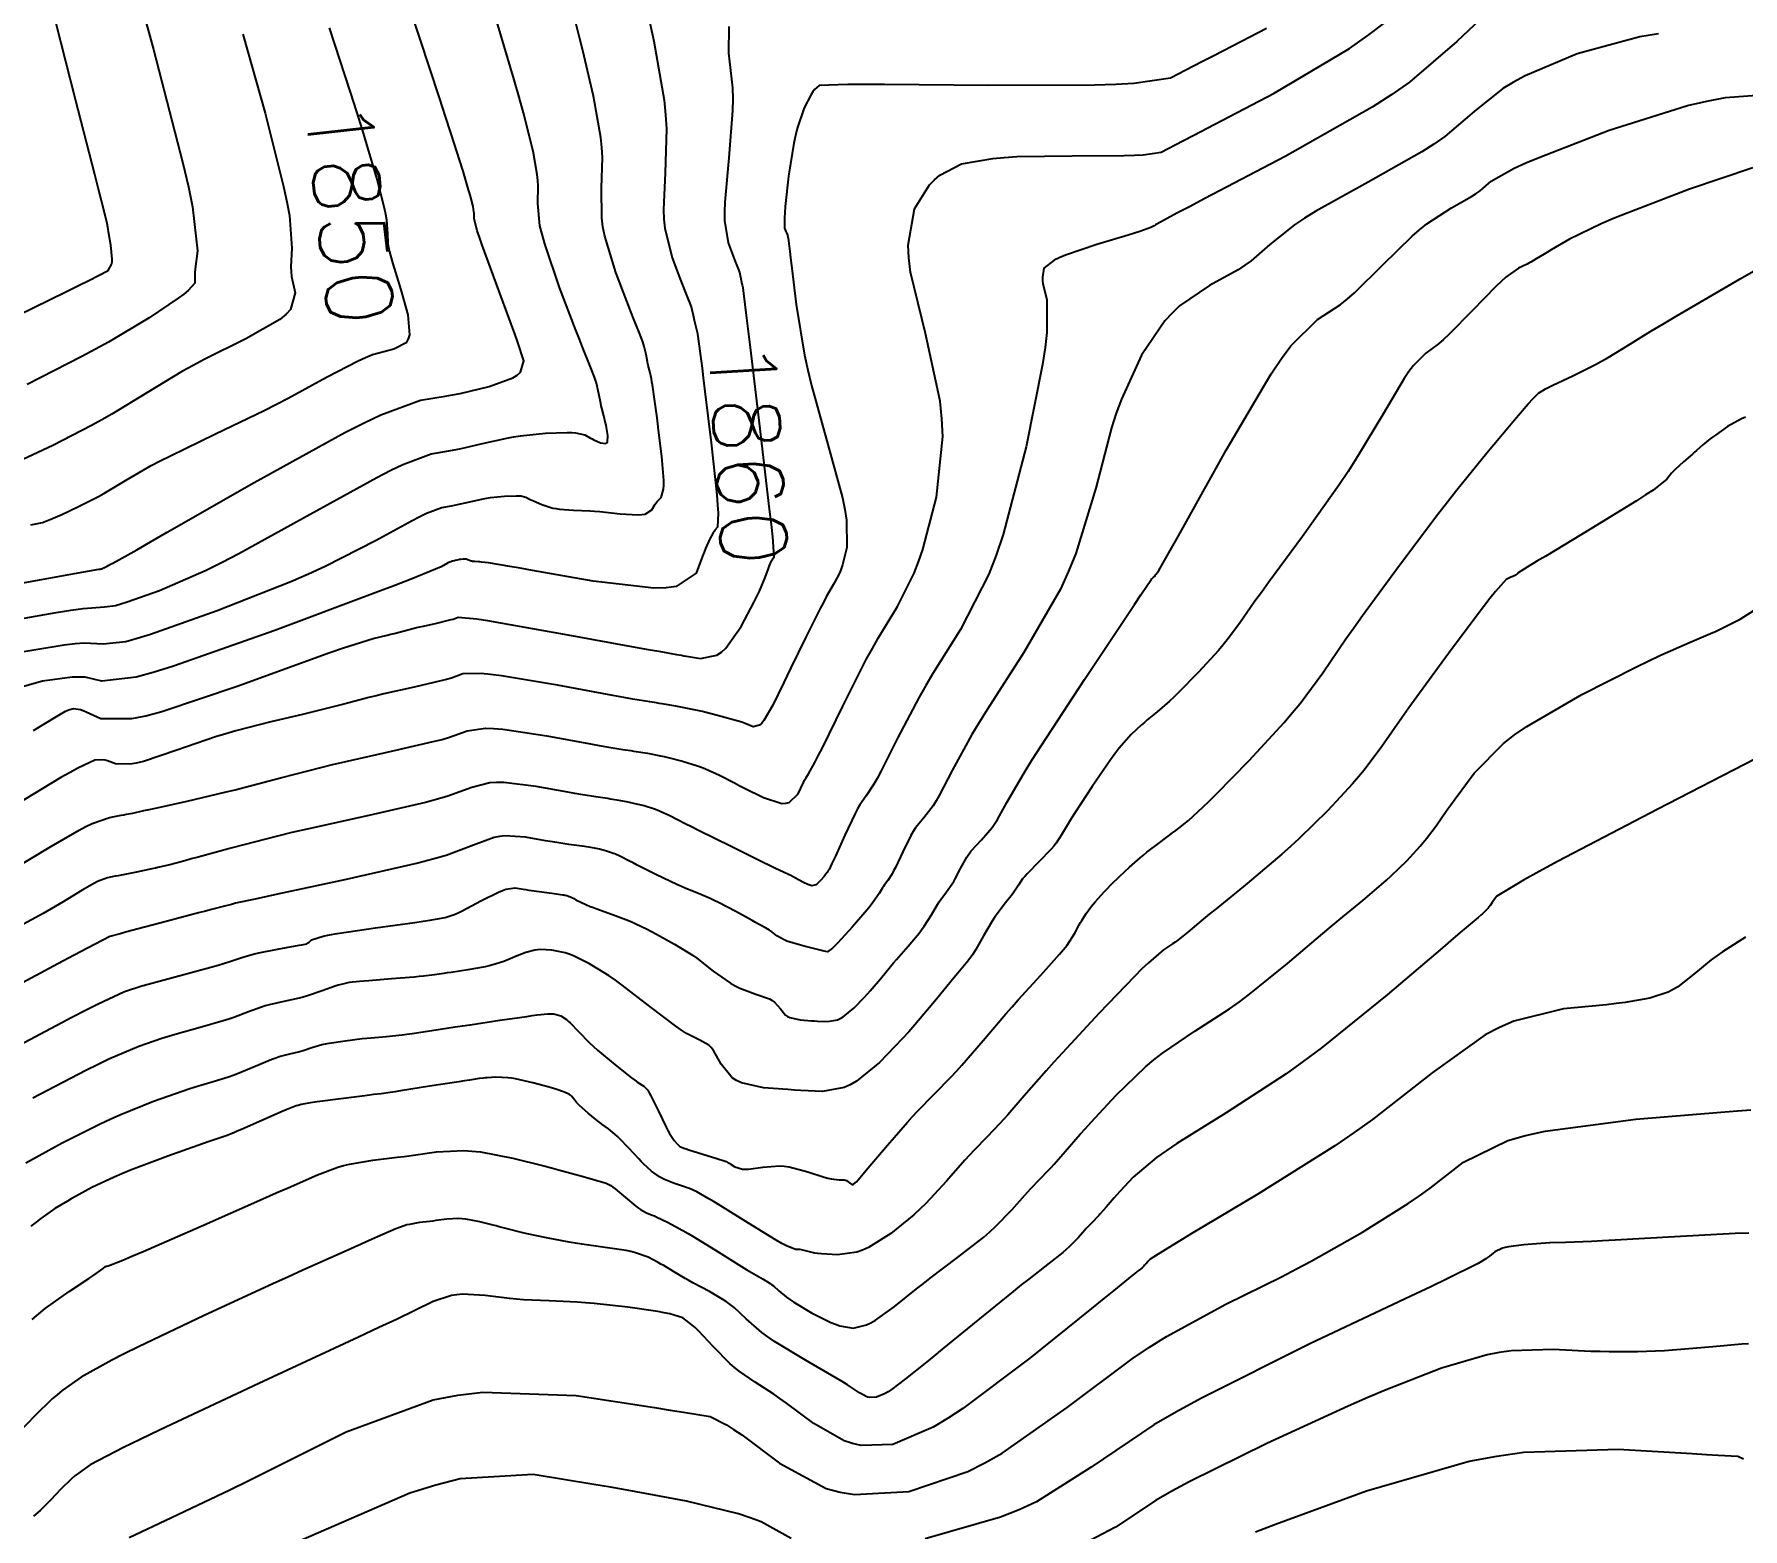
# Model space of a CAD drawing. Header units: metres. Extents: x 837476 to 838477, y 1189012 to 1191014.
# Drawn here: x 838235.9 to 838333.8, y 1189745.1 to 1189830.8 of the extents above; entities that cross this region are included whole.
import ezdxf

# ---------------------------------------------------------------- set-up
doc = ezdxf.new("R2010")
doc.units = ezdxf.units.M
doc.header["$LTSCALE"] = 0.3
doc.layers.add('COTAS 10', color=1, linetype='Continuous')
doc.layers.add('COTAS INT', color=252, linetype='Continuous')
doc.styles.get("Standard").update_dxf_attribs({"font": 'simplex.shx'})

msp = doc.modelspace()

# ---------------------------------------------------------------- linework, layer by layer
at = {"layer": 'COTAS 10'}
for points in [[(838235.702, 1189802.71), (838236.363, 1189802.85), (838236.947, 1189803.067), (838237.16, 1189803.157), (838237.395, 1189803.262), (838238.431, 1189803.75), (838239.577, 1189804.339), (838239.882, 1189804.507), (838240.182, 1189804.678), (838241.219, 1189805.31), (838242.606, 1189806.103), (838243.127, 1189806.374), (838243.707, 1189806.668), (838246.293, 1189807.915), (838249.076, 1189809.262), (838249.779, 1189809.618), (838250.454, 1189809.966), (838252.65, 1189811.164), (838254.463, 1189812.115), (838254.896, 1189812.308), (838255.3, 1189812.47), (838256.51, 1189812.801), (838257.254, 1189813.18), (838257.364, 1189813.371), (838257.432, 1189813.601), (838257.331, 1189814.744), (838256.973, 1189816.039), (838256.879, 1189816.364), (838256.787, 1189816.674), (838256.475, 1189817.673), (838256.248, 1189818.49), (838256.21, 1189818.685), (838256.183, 1189818.867), (838256.175, 1189819.413), (838256.115, 1189820.179), (838256.056, 1189820.499), (838255.978, 1189820.866), (838255.543, 1189822.584), (838254.719, 1189825.348), (838254.397, 1189826.375), (838254.033, 1189827.517), (838252.833, 1189831.195)], [(838235.852, 1189790.908), (838236.359, 1189791.22), (838237.36, 1189791.837), (838237.694, 1189792.02), (838237.781, 1189792.059), (838237.864, 1189792.094), (838238.145, 1189792.175), (838238.544, 1189792.118), (838238.703, 1189792.065), (838238.883, 1189791.996), (838239.708, 1189791.613), (838241.502, 1189791.601), (838242.292, 1189791.766), (838243.21, 1189792.004), (838247.585, 1189793.472), (838251.941, 1189795.072), (838252.846, 1189795.394), (838253.621, 1189795.663), (838255.331, 1189796.198), (838256.138, 1189796.383), (838256.343, 1189796.432), (838256.539, 1189796.481), (838257.184, 1189796.649), (838257.817, 1189796.814), (838258.008, 1189796.861), (838258.205, 1189796.907), (838258.97, 1189797.078), (838259.65, 1189797.234), (838259.794, 1189797.272), (838259.918, 1189797.307), (838260.205, 1189797.413), (838261.268, 1189797.314), (838261.881, 1189797.22), (838262.633, 1189797.096), (838266.498, 1189796.409), (838270.353, 1189795.702), (838271.098, 1189795.566), (838271.704, 1189795.455), (838272.726, 1189795.272), (838273.004, 1189795.228), (838273.14, 1189795.206), (838273.301, 1189795.18), (838274.096, 1189795.047), (838275.039, 1189795.231), (838275.293, 1189795.404), (838275.545, 1189795.629), (838276.43, 1189796.884), (838277.169, 1189798.288), (838277.328, 1189798.608), (838277.468, 1189798.898), (838277.809, 1189799.696), (838277.995, 1189800.208), (838278.037, 1189800.318), (838278.074, 1189800.414), (838278.174, 1189800.645), (838278.241, 1189800.766), (838278.258, 1189800.792), (838278.274, 1189800.815), (838278.327, 1189800.874), (838278.232, 1189802.022), (838278.156, 1189802.731), (838278.057, 1189803.611), (838277.518, 1189808.205), (838276.96, 1189812.865), (838276.849, 1189813.786), (838276.757, 1189814.547), (838276.583, 1189815.965), (838276.535, 1189816.29), (838276.523, 1189816.363), (838276.511, 1189816.428), (838276.473, 1189816.6), (838276.438, 1189816.734), (838276.429, 1189816.775), (838276.42, 1189816.818), (838276.387, 1189816.989), (838276.343, 1189817.174), (838276.328, 1189817.227), (838276.31, 1189817.28), (838276.234, 1189817.475), (838276.194, 1189817.574), (838276.098, 1189817.809), (838276.043, 1189817.95), (838275.981, 1189818.111), (838275.694, 1189818.865), (838275.496, 1189820.155), (838275.489, 1189820.654), (838275.504, 1189821.214), (838275.731, 1189823.751), (838275.95, 1189826.457), (838275.959, 1189827.124), (838275.946, 1189827.755), (838275.713, 1189829.74), (838275.737, 1189831.269)], [(838234.131, 1189772.404), (838238.059, 1189774.481), (838238.871, 1189774.9), (838239.564, 1189775.251), (838241.068, 1189775.954), (838242.062, 1189776.272), (838242.433, 1189776.381), (838242.846, 1189776.498), (838244.681, 1189776.994), (838246.442, 1189777.469), (838246.807, 1189777.572), (838247.119, 1189777.664), (838247.804, 1189777.894), (838248.325, 1189778.061), (838248.533, 1189778.112), (838248.769, 1189778.166), (838249.852, 1189778.378), (838250.879, 1189778.564), (838251.078, 1189778.601), (838251.242, 1189778.632), (838251.527, 1189778.691), (838251.597, 1189778.738), (838251.624, 1189778.761), (838251.656, 1189778.788), (838251.799, 1189778.925), (838252.462, 1189779.13), (838252.821, 1189779.2), (838253.256, 1189779.277), (838255.462, 1189779.605), (838257.719, 1189779.918), (838258.186, 1189779.985), (838258.585, 1189780.045), (838259.457, 1189780.19), (838260.028, 1189780.391), (838260.239, 1189780.486), (838260.471, 1189780.598), (838261.498, 1189781.143), (838262.513, 1189781.657), (838262.738, 1189781.75), (838262.939, 1189781.82), (838263.462, 1189781.895), (838263.921, 1189781.819), (838264.081, 1189781.795), (838264.255, 1189781.769), (838265.004, 1189781.666), (838265.698, 1189781.573), (838265.838, 1189781.554), (838265.955, 1189781.538), (838266.187, 1189781.504), (838266.275, 1189781.487), (838266.301, 1189781.482), (838266.327, 1189781.476), (838266.427, 1189781.451), (838266.528, 1189781.419), (838266.555, 1189781.409), (838266.582, 1189781.398), (838266.677, 1189781.354), (838266.825, 1189781.279), (838266.885, 1189781.249), (838266.954, 1189781.215), (838267.273, 1189781.056), (838267.773, 1189780.836), (838267.956, 1189780.763), (838268.158, 1189780.685), (838269.049, 1189780.36), (838269.967, 1189780.015), (838270.187, 1189779.925), (838270.391, 1189779.837), (838271.006, 1189779.539), (838271.565, 1189779.233), (838271.735, 1189779.141), (838271.912, 1189779.045), (838272.604, 1189778.67), (838273.392, 1189778.192), (838273.629, 1189778.031), (838273.875, 1189777.857), (838274.829, 1189777.127), (838275.817, 1189776.43), (838276.084, 1189776.277), (838276.347, 1189776.143), (838277.273, 1189775.802), (838278.041, 1189775.535), (838278.204, 1189775.446), (838278.346, 1189775.351), (838278.683, 1189774.954), (838278.974, 1189774.59), (838279.088, 1189774.516), (838279.217, 1189774.454), (838279.801, 1189774.323), (838280.455, 1189774.275), (838280.628, 1189774.264), (838280.797, 1189774.254), (838281.377, 1189774.226), (838281.948, 1189774.331), (838282.11, 1189774.405), (838282.275, 1189774.498), (838282.887, 1189774.996), (838283.5, 1189775.634), (838283.665, 1189775.815), (838283.829, 1189775.998), (838284.405, 1189776.678), (838284.994, 1189777.387), (838285.165, 1189777.589), (838285.34, 1189777.794), (838286.003, 1189778.552), (838286.624, 1189779.299), (838286.773, 1189779.496), (838286.912, 1189779.69), (838287.33, 1189780.354), (838287.679, 1189780.944), (838287.775, 1189781.09), (838287.869, 1189781.23), (838288.205, 1189781.673), (838288.529, 1189782.118), (838288.616, 1189782.259), (838288.702, 1189782.408), (838289.001, 1189783.008), (838289.361, 1189783.655), (838289.485, 1189783.833), (838289.62, 1189784.01), (838290.194, 1189784.647), (838290.81, 1189785.36), (838290.971, 1189785.585), (838291.128, 1189785.823), (838291.661, 1189786.783), (838292.651, 1189788.498), (838293.096, 1189789.211), (838293.616, 1189790.028), (838296.111, 1189793.839), (838298.512, 1189797.452), (838298.972, 1189798.143), (838299.344, 1189798.701), (838299.948, 1189799.599), (838299.973, 1189799.623), (838299.987, 1189799.635), (838300.012, 1189799.655), (838300.042, 1189799.681), (838300.053, 1189799.691), (838300.065, 1189799.703), (838300.114, 1189799.753), (838300.163, 1189799.807), (838300.185, 1189799.833), (838300.215, 1189799.873), (838300.253, 1189799.928), (838300.269, 1189799.95), (838300.287, 1189799.974), (838300.371, 1189800.088), (838301.021, 1189801.228), (838301.397, 1189801.899), (838301.857, 1189802.726), (838304.224, 1189806.996), (838306.804, 1189811.355), (838307.398, 1189812.237), (838307.941, 1189812.978), (838309.468, 1189814.482), (838310.766, 1189815.319), (838311.164, 1189815.639), (838311.579, 1189815.998), (838313.22, 1189817.615), (838314.886, 1189819.252), (838315.318, 1189819.624), (838315.736, 1189819.96), (838317.142, 1189820.881), (838318.294, 1189821.534), (838318.553, 1189821.702), (838318.787, 1189821.864), (838319.414, 1189822.402), (838320.733, 1189823.155), (838321.402, 1189823.453), (838322.203, 1189823.789), (838326.194, 1189825.326), (838330.679, 1189826.74), (838331.792, 1189826.999), (838332.848, 1189827.2), (838336.194, 1189827.446)], [(838334.571, 1189789.285), (838328.938, 1189786.379), (838323.269, 1189783.419), (838322.169, 1189782.831), (838321.274, 1189782.343), (838319.74, 1189781.413), (838319.56, 1189781.168), (838319.519, 1189781.111), (838319.481, 1189781.058), (838319.377, 1189780.909), (838319.285, 1189780.786), (838319.255, 1189780.751), (838319.224, 1189780.714), (838319.096, 1189780.575), (838318.947, 1189780.43), (838318.902, 1189780.389), (838318.856, 1189780.347), (838318.676, 1189780.196), (838317.761, 1189779.422), (838317.25, 1189778.989), (838316.629, 1189778.461), (838313.457, 1189775.761), (838309.671, 1189772.704), (838308.663, 1189771.951), (838307.673, 1189771.239), (838304.239, 1189769.003), (838301.401, 1189767.238), (838300.785, 1189766.822), (838300.243, 1189766.438), (838298.9, 1189765.314), (838298.137, 1189764.493), (838297.961, 1189764.299), (838297.8, 1189764.121), (838297.345, 1189763.598), (838297.011, 1189763.209), (838296.926, 1189763.114), (838296.845, 1189763.026), (838296.579, 1189762.753), (838296.302, 1189762.468), (838296.213, 1189762.372), (838296.12, 1189762.269), (838295.74, 1189761.832), (838295.234, 1189761.313), (838295.06, 1189761.157), (838294.873, 1189760.996), (838294.077, 1189760.37), (838292.908, 1189759.469), (838292.486, 1189759.134), (838292.021, 1189758.762), (838289.985, 1189757.109), (838287.943, 1189755.44), (838287.474, 1189755.057), (838287.047, 1189754.71), (838285.854, 1189753.742), (838285.037, 1189753.13), (838284.848, 1189753.006), (838284.675, 1189752.901), (838284.182, 1189752.69), (838283.798, 1189752.679), (838283.693, 1189752.701), (838283.589, 1189752.734), (838283.219, 1189752.945), (838282.522, 1189753.404), (838282.212, 1189753.593), (838281.85, 1189753.809), (838280.12, 1189754.814), (838278.343, 1189755.897), (838277.952, 1189756.163), (838277.604, 1189756.413), (838276.712, 1189757.191), (838276.02, 1189757.845), (838275.798, 1189758.016), (838275.563, 1189758.183), (838274.606, 1189758.75), (838273.657, 1189759.255), (838273.427, 1189759.382), (838273.212, 1189759.504), (838272.553, 1189759.897), (838271.984, 1189760.24), (838271.826, 1189760.33), (838271.668, 1189760.418), (838271.091, 1189760.716), (838270.361, 1189760.976), (838270.105, 1189761.039), (838269.826, 1189761.099), (838268.624, 1189761.284), (838267.287, 1189761.464), (838266.922, 1189761.521), (838266.56, 1189761.581), (838265.273, 1189761.823), (838264.164, 1189762.059), (838263.914, 1189762.115), (838263.689, 1189762.167), (838263.081, 1189762.321), (838262.558, 1189762.466), (838262.385, 1189762.512), (838262.201, 1189762.56), (838261.436, 1189762.755), (838260.634, 1189762.907), (838260.427, 1189762.928), (838260.226, 1189762.94), (838259.551, 1189762.906), (838258.924, 1189762.818), (838258.753, 1189762.795), (838258.584, 1189762.773), (838257.981, 1189762.701), (838257.41, 1189762.605), (838257.261, 1189762.569), (838257.115, 1189762.528), (838256.62, 1189762.345), (838255.879, 1189762.017), (838255.578, 1189761.884), (838255.236, 1189761.733), (838253.657, 1189761.038), (838251.305, 1189759.982), (838250.475, 1189759.604), (838249.568, 1189759.188), (838245.648, 1189757.376), (838241.874, 1189755.585), (838241.059, 1189755.182), (838240.343, 1189754.82), (838238.586, 1189753.849), (838237.505, 1189753.077), (838237.214, 1189752.84), (838236.928, 1189752.594), (838235.928, 1189751.623), (838235.054, 1189750.702)], [(838305.912, 1189744.977), (838307.06, 1189745.414), (838312.275, 1189747.33), (838318.168, 1189749.02), (838319.745, 1189749.316), (838321.297, 1189749.537), (838326.705, 1189749.714), (838330.95, 1189749.465), (838331.77, 1189749.418), (838332.435, 1189749.38), (838333.555, 1189749.321), (838333.889, 1189749.161)]]:
    msp.add_lwpolyline(points, dxfattribs=at)
at = {"layer": 'COTAS INT'}
for points in [[(838240.416, 1189838.389), (838242.736, 1189829.951), (838244.426, 1189823.442), (838244.735, 1189822.093), (838244.974, 1189820.941), (838245.26, 1189818.421), (838245.134, 1189817.385), (838245.113, 1189817.169), (838245.098, 1189816.984), (838245.096, 1189816.57), (838244.718, 1189816.136), (838244.467, 1189815.937), (838244.152, 1189815.705), (838242.485, 1189814.583), (838240.147, 1189813.179), (838239.409, 1189812.769), (838238.632, 1189812.35), (838235.499, 1189810.759)], [(838232.813, 1189796.911), (838237.158, 1189797.677), (838238.006, 1189797.813), (838238.701, 1189797.916), (838239.931, 1189798.015), (838240.552, 1189798.086), (838240.863, 1189798.171), (838241.234, 1189798.285), (838243.077, 1189798.934), (838245.762, 1189800.113), (838246.664, 1189800.562), (838247.634, 1189801.063), (838251.711, 1189803.312), (838255.53, 1189805.422), (838256.337, 1189805.834), (838257.036, 1189806.173), (838258.657, 1189806.776), (838259.664, 1189806.94), (838259.975, 1189807.002), (838260.3, 1189807.07), (838261.591, 1189807.376), (838262.989, 1189807.678), (838263.381, 1189807.745), (838263.775, 1189807.805), (838265.217, 1189807.959), (838266.449, 1189808.008), (838266.71, 1189808.001), (838266.937, 1189807.986), (838267.468, 1189807.859), (838267.791, 1189807.678), (838267.887, 1189807.629), (838267.985, 1189807.58), (838268.361, 1189807.409), (838268.664, 1189807.371), (838268.716, 1189807.406), (838268.754, 1189807.461), (838268.778, 1189807.823), (838268.702, 1189808.296), (838268.677, 1189808.42), (838268.652, 1189808.542), (838268.547, 1189808.958), (838268.435, 1189809.394), (838268.404, 1189809.528), (838268.374, 1189809.668), (838268.267, 1189810.222), (838268.126, 1189810.824), (838268.075, 1189810.994), (838268.019, 1189811.166), (838267.77, 1189811.802), (838267.329, 1189812.886), (838267.151, 1189813.342), (838266.949, 1189813.865), (838266.018, 1189816.313), (838265.164, 1189818.81), (838265.01, 1189819.363), (838264.893, 1189819.856), (838264.769, 1189821.137), (838264.796, 1189822.137), (838264.775, 1189822.452), (838264.74, 1189822.784), (838264.51, 1189824.123), (838263.943, 1189826.334), (838263.697, 1189827.216), (838263.411, 1189828.216), (838262.055, 1189832.798)], [(838270.771, 1189833.441), (838271.423, 1189830.442), (838272.005, 1189827.051), (838272.092, 1189826.21), (838272.147, 1189825.411), (838272.077, 1189822.88), (838271.967, 1189820.762), (838271.996, 1189820.223), (838272.052, 1189819.706), (838272.469, 1189818.014), (838272.97, 1189816.695), (838273.079, 1189816.414), (838273.175, 1189816.168), (838273.412, 1189815.584), (838273.467, 1189815.446), (838273.546, 1189815.242), (838273.577, 1189815.149), (838273.604, 1189815.057), (838273.68, 1189814.733), (838273.738, 1189814.435), (838273.754, 1189814.36), (838273.771, 1189814.287), (838273.831, 1189814.052), (838273.898, 1189813.752), (838273.918, 1189813.638), (838273.939, 1189813.511), (838274.023, 1189812.942), (838274.181, 1189811.696), (838274.249, 1189811.141), (838274.327, 1189810.496), (838274.698, 1189807.411), (838275.024, 1189804.432), (838275.074, 1189803.853), (838275.106, 1189803.382), (838275.078, 1189802.571), (838274.923, 1189802.398), (838274.875, 1189802.33), (838274.825, 1189802.252), (838274.628, 1189801.897), (838274.38, 1189801.345), (838274.319, 1189801.192), (838274.299, 1189801.143), (838274.211, 1189800.92), (838273.85, 1189799.935), (838272.702, 1189799.181), (838272.119, 1189799.102), (838271.422, 1189799.08), (838267.946, 1189799.473), (838264.456, 1189800.097), (838263.75, 1189800.222), (838263.156, 1189800.325), (838261.948, 1189800.524), (838261.54, 1189800.573), (838261.449, 1189800.583), (838261.368, 1189800.591), (838261.159, 1189800.604), (838261.023, 1189800.613), (838260.989, 1189800.618), (838260.956, 1189800.625), (838260.851, 1189800.657), (838260.752, 1189800.701), (838260.736, 1189800.709), (838260.694, 1189800.731), (838260.645, 1189800.742), (838260.624, 1189800.744), (838260.6, 1189800.744), (838260.485, 1189800.74), (838260.351, 1189800.726), (838260.314, 1189800.72), (838260.278, 1189800.714), (838260.148, 1189800.686), (838260.028, 1189800.657), (838259.998, 1189800.651), (838259.969, 1189800.645), (838259.875, 1189800.63), (838259.724, 1189800.574), (838259.659, 1189800.542), (838259.584, 1189800.504), (838259.229, 1189800.308), (838257.512, 1189799.599), (838256.577, 1189799.237), (838255.444, 1189798.804), (838249.695, 1189796.641), (838243.888, 1189794.597), (838242.719, 1189794.238), (838241.739, 1189793.969), (838239.783, 1189793.747), (838238.823, 1189793.969), (838238.471, 1189793.981), (838238.082, 1189793.971), (838236.367, 1189793.753), (838234.28, 1189793.149)], [(838230.919, 1189798.589), (838236.32, 1189799.571), (838237.359, 1189799.759), (838238.201, 1189799.911), (838239.594, 1189800.16), (838239.682, 1189800.171), (838239.702, 1189800.174), (838239.719, 1189800.177), (838239.762, 1189800.186), (838239.8, 1189800.201), (838239.814, 1189800.207), (838239.83, 1189800.213), (838239.897, 1189800.245), (838239.972, 1189800.284), (838240.012, 1189800.306), (838240.08, 1189800.347), (838240.171, 1189800.399), (838240.205, 1189800.417), (838240.242, 1189800.436), (838240.412, 1189800.518), (838241.771, 1189801.281), (838242.559, 1189801.729), (838243.526, 1189802.281), (838248.505, 1189805.131), (838253.707, 1189807.998), (838254.814, 1189808.559), (838255.776, 1189809.021), (838258.049, 1189809.849), (838259.46, 1189810.075), (838259.88, 1189810.156), (838260.312, 1189810.245), (838261.978, 1189810.635), (838263.345, 1189811.131), (838263.589, 1189811.287), (838263.775, 1189811.451), (838263.962, 1189812.109), (838263.604, 1189813.216), (838263.447, 1189813.662), (838263.265, 1189814.17), (838262.398, 1189816.508), (838261.574, 1189818.748), (838261.419, 1189819.193), (838261.296, 1189819.563), (838261.115, 1189820.266), (838261.121, 1189820.499), (838261.116, 1189820.573), (838261.108, 1189820.651), (838261.054, 1189820.964), (838260.922, 1189821.48), (838260.864, 1189821.687), (838260.797, 1189821.92), (838260.48, 1189822.991), (838259.787, 1189825.178), (838259.483, 1189826.114), (838259.13, 1189827.195), (838257.45, 1189832.293)], [(838319.442, 1189832.296), (838317.462, 1189830.409), (838314.742, 1189828.078), (838313.73, 1189827.376), (838312.607, 1189826.649), (838307.613, 1189823.819), (838303.002, 1189821.406), (838302.12, 1189820.943), (838301.408, 1189820.568), (838300.259, 1189819.953), (838300.185, 1189819.901), (838300.15, 1189819.88), (838300.109, 1189819.858), (838299.909, 1189819.755), (838299.288, 1189819.533), (838298.981, 1189819.434), (838298.616, 1189819.32), (838296.812, 1189818.773), (838295.017, 1189818.171), (838294.659, 1189818.021), (838294.361, 1189817.879), (838293.783, 1189817.427), (838293.694, 1189816.906), (838293.703, 1189816.721), (838293.728, 1189816.517), (838293.941, 1189815.633), (838293.95, 1189813.728), (838293.845, 1189812.88), (838293.695, 1189811.894), (838292.765, 1189807.177), (838291.44, 1189802.152), (838291.04, 1189800.971), (838290.625, 1189799.881), (838289.006, 1189796.706), (838287.409, 1189794.181), (838287.008, 1189793.501), (838286.624, 1189792.829), (838285.388, 1189790.471), (838284.43, 1189788.563), (838284.223, 1189788.174), (838284.04, 1189787.846), (838283.587, 1189787.165), (838283.224, 1189786.646), (838283.098, 1189786.419), (838282.96, 1189786.157), (838282.37, 1189784.91), (838281.827, 1189783.709), (838281.719, 1189783.475), (838281.631, 1189783.284), (838281.465, 1189782.952), (838281.42, 1189782.892), (838281.407, 1189782.874), (838281.394, 1189782.854), (838281.347, 1189782.775), (838281.263, 1189782.653), (838281.226, 1189782.607), (838281.183, 1189782.555), (838280.982, 1189782.322), (838280.759, 1189782.111), (838280.703, 1189782.074), (838280.649, 1189782.045), (838280.476, 1189782.016), (838280.256, 1189782.09), (838280.173, 1189782.126), (838280.082, 1189782.169), (838279.671, 1189782.383), (838279.265, 1189782.601), (838279.175, 1189782.647), (838279.096, 1189782.686), (838278.894, 1189782.776), (838278.349, 1189783.03), (838278.054, 1189783.174), (838277.696, 1189783.349), (838275.883, 1189784.246), (838273.988, 1189785.188), (838273.579, 1189785.392), (838273.22, 1189785.572), (838272.342, 1189786.016), (838271.779, 1189786.276), (838271.619, 1189786.34), (838271.457, 1189786.401), (838270.856, 1189786.589), (838270.264, 1189786.739), (838270.108, 1189786.775), (838269.956, 1189786.808), (838269.434, 1189786.908), (838268.924, 1189786.989), (838268.779, 1189787.011), (838268.633, 1189787.033), (838268.093, 1189787.108), (838267.234, 1189787.244), (838266.888, 1189787.303), (838266.494, 1189787.372), (838264.676, 1189787.701), (838262.816, 1189787.931), (838262.395, 1189787.938), (838262.015, 1189787.92), (838260.981, 1189787.651), (838259.609, 1189787.145), (838259.015, 1189786.977), (838258.329, 1189786.798), (838255.081, 1189786.051), (838251.536, 1189785.266), (838250.663, 1189785.062), (838249.836, 1189784.864), (838247.245, 1189784.196), (838245.306, 1189783.664), (838244.892, 1189783.55), (838244.53, 1189783.452), (838243.666, 1189783.221), (838243.056, 1189783.076), (838242.856, 1189783.031), (838242.642, 1189782.984), (838241.752, 1189782.801), (838240.902, 1189782.631), (838240.712, 1189782.594), (838240.542, 1189782.56), (838240.092, 1189782.473), (838239.675, 1189782.326), (838239.525, 1189782.255), (838239.361, 1189782.171), (838238.643, 1189781.755), (838237.805, 1189781.246), (838237.564, 1189781.102), (838237.32, 1189780.958), (838236.407, 1189780.426), (838235.075, 1189779.697)], [(838329.014, 1189830.853), (838327.945, 1189830.684), (838324.343, 1189829.713), (838321.368, 1189828.443), (838320.695, 1189828.085), (838320.088, 1189827.726), (838318.438, 1189826.406), (838316.764, 1189824.971), (838316.142, 1189824.539), (838315.45, 1189824.091), (838312.377, 1189822.35), (838309.369, 1189820.683), (838308.719, 1189820.283), (838308.147, 1189819.91), (838306.739, 1189818.784), (838305.664, 1189817.842), (838305.302, 1189817.585), (838304.911, 1189817.329), (838303.268, 1189816.419), (838301.558, 1189815.26), (838301.127, 1189814.848), (838300.713, 1189814.397), (838299.368, 1189812.436), (838298.22, 1189809.916), (838297.93, 1189809.111), (838297.652, 1189808.26), (838296.75, 1189804.802), (838295.617, 1189801.069), (838295.194, 1189800.046), (838294.724, 1189799.026), (838292.63, 1189795.381), (838290.539, 1189792.144), (838290.07, 1189791.383), (838289.649, 1189790.68), (838288.524, 1189788.627), (838287.779, 1189787.193), (838287.597, 1189786.88), (838287.425, 1189786.603), (838286.891, 1189785.906), (838286.422, 1189785.328), (838286.292, 1189785.126), (838286.161, 1189784.906), (838285.685, 1189783.959), (838285.264, 1189783.059), (838285.168, 1189782.867), (838285.08, 1189782.701), (838284.835, 1189782.312), (838284.644, 1189782.061), (838284.591, 1189781.982), (838284.537, 1189781.899), (838284.339, 1189781.564), (838283.98, 1189781.051), (838283.825, 1189780.855), (838283.646, 1189780.636), (838282.795, 1189779.651), (838281.963, 1189778.741), (838281.795, 1189778.569), (838281.653, 1189778.432), (838281.367, 1189778.226), (838281.096, 1189778.288), (838280.964, 1189778.319), (838280.808, 1189778.357), (838280.039, 1189778.548), (838279.232, 1189778.781), (838279.053, 1189778.846), (838278.892, 1189778.912), (838278.471, 1189779.15), (838278.188, 1189779.366), (838278.116, 1189779.418), (838278.046, 1189779.465), (838277.812, 1189779.607), (838277.421, 1189779.82), (838277.251, 1189779.913), (838277.054, 1189780.021), (838276.121, 1189780.532), (838275.118, 1189781.06), (838274.877, 1189781.179), (838274.651, 1189781.285), (838273.971, 1189781.568), (838273.254, 1189781.858), (838273.005, 1189781.969), (838272.735, 1189782.093), (838271.578, 1189782.651), (838270.471, 1189783.201), (838270.232, 1189783.321), (838270.023, 1189783.426), (838269.51, 1189783.685), (838269.181, 1189783.837), (838269.087, 1189783.874), (838268.993, 1189783.91), (838268.641, 1189784.02), (838268.296, 1189784.107), (838268.205, 1189784.128), (838268.116, 1189784.148), (838267.81, 1189784.206), (838267.439, 1189784.263), (838267.309, 1189784.282), (838267.166, 1189784.303), (838266.549, 1189784.387), (838265.745, 1189784.506), (838265.484, 1189784.549), (838265.207, 1189784.595), (838264.069, 1189784.798), (838262.877, 1189784.876), (838262.566, 1189784.844), (838262.264, 1189784.789), (838261.239, 1189784.397), (838259.506, 1189783.757), (838258.756, 1189783.545), (838257.889, 1189783.319), (838253.785, 1189782.376), (838249.849, 1189781.533), (838249.089, 1189781.37), (838248.471, 1189781.237), (838247.431, 1189781.009), (838247.269, 1189780.966), (838247.206, 1189780.95), (838247.135, 1189780.931), (838246.811, 1189780.847), (838246.056, 1189780.65), (838245.714, 1189780.561), (838245.314, 1189780.456), (838243.386, 1189779.95), (838241.5, 1189779.452), (838241.126, 1189779.351), (838240.817, 1189779.268), (838240.237, 1189779.103), (838238.944, 1189778.434), (838238.186, 1189778.032), (838237.254, 1189777.537), (838232.443, 1189774.969)], [(838234.032, 1189814.263), (838237.702, 1189816.061), (838238.427, 1189816.419), (838239.025, 1189816.718), (838240.136, 1189817.296), (838240.334, 1189817.631), (838240.357, 1189817.776), (838240.367, 1189817.944), (838240.289, 1189818.743), (838240.154, 1189819.509), (838240.129, 1189819.657), (838240.109, 1189819.776), (838240.078, 1189819.977), (838240.074, 1189820.014), (838240.07, 1189820.031), (838240.065, 1189820.051), (838240.04, 1189820.147), (838239.749, 1189821.283), (838239.576, 1189821.959), (838239.364, 1189822.791), (838238.265, 1189827.1), (838237.155, 1189831.44)], [(838234.59, 1189795.332), (838237.62, 1189795.824), (838238.239, 1189795.897), (838238.762, 1189795.943), (838239.857, 1189795.881), (838241.145, 1189796.028), (838241.791, 1189796.205), (838242.561, 1189796.441), (838246.386, 1189797.788), (838250.603, 1189799.459), (838251.62, 1189799.899), (838252.573, 1189800.331), (838255.47, 1189801.81), (838257.557, 1189802.963), (838257.998, 1189803.188), (838258.38, 1189803.373), (838259.266, 1189803.703), (838259.816, 1189803.793), (838259.986, 1189803.826), (838260.164, 1189803.864), (838260.87, 1189804.031), (838261.633, 1189804.196), (838261.847, 1189804.233), (838262.063, 1189804.265), (838262.851, 1189804.349), (838263.524, 1189804.376), (838263.667, 1189804.373), (838263.791, 1189804.364), (838264.081, 1189804.295), (838264.325, 1189804.167), (838264.419, 1189804.123), (838264.525, 1189804.074), (838265.005, 1189803.864), (838265.62, 1189803.671), (838265.811, 1189803.634), (838266.011, 1189803.603), (838266.81, 1189803.55), (838267.743, 1189803.511), (838268.027, 1189803.49), (838268.323, 1189803.464), (838269.488, 1189803.333), (838270.52, 1189803.272), (838270.732, 1189803.291), (838270.913, 1189803.325), (838271.3, 1189803.576), (838271.49, 1189803.896), (838271.547, 1189803.974), (838271.605, 1189804.046), (838271.83, 1189804.267), (838271.98, 1189804.743), (838271.992, 1189804.976), (838271.991, 1189805.252), (838271.878, 1189806.617), (838271.695, 1189808.128), (838271.649, 1189808.497), (838271.605, 1189808.844), (838271.463, 1189809.92), (838271.344, 1189810.732), (838271.313, 1189810.913), (838271.284, 1189811.076), (838271.189, 1189811.505), (838271.103, 1189811.841), (838271.079, 1189811.944), (838271.056, 1189812.052), (838270.974, 1189812.477), (838270.865, 1189812.94), (838270.826, 1189813.072), (838270.783, 1189813.204), (838270.591, 1189813.693), (838270.252, 1189814.527), (838270.115, 1189814.878), (838269.959, 1189815.28), (838269.243, 1189817.164), (838268.608, 1189819.258), (838268.503, 1189819.793), (838268.43, 1189820.309), (838268.423, 1189822.008), (838268.472, 1189823.774), (838268.433, 1189824.331), (838268.373, 1189824.918), (838267.966, 1189827.283), (838267.352, 1189829.904), (838267.16, 1189830.652), (838266.959, 1189831.41)], [(838234.735, 1189782.988), (838236.746, 1189784.21), (838238.466, 1189785.206), (838238.861, 1189785.409), (838239.22, 1189785.58), (838240.221, 1189785.932), (838240.891, 1189786.059), (838241.042, 1189786.088), (838241.178, 1189786.114), (838241.543, 1189786.186), (838242.184, 1189786.323), (838242.493, 1189786.391), (838242.86, 1189786.472), (838244.663, 1189786.871), (838246.82, 1189787.372), (838247.411, 1189787.517), (838247.999, 1189787.665), (838250.098, 1189788.22), (838252.327, 1189788.8), (838252.996, 1189788.963), (838253.688, 1189789.127), (838256.377, 1189789.727), (838258.77, 1189790.277), (838259.275, 1189790.409), (838259.712, 1189790.532), (838260.722, 1189790.905), (838261.766, 1189791.051), (838262.224, 1189791.032), (838262.755, 1189790.986), (838265.283, 1189790.604), (838267.78, 1189790.149), (838268.291, 1189790.057), (838268.724, 1189789.981), (838269.637, 1189789.829), (838270.101, 1189789.763), (838270.25, 1189789.74), (838270.408, 1189789.715), (838271.057, 1189789.609), (838271.796, 1189789.468), (838272.012, 1189789.421), (838272.233, 1189789.37), (838273.07, 1189789.159), (838273.922, 1189788.892), (838274.151, 1189788.806), (838274.378, 1189788.716), (838275.175, 1189788.347), (838276.038, 1189787.907), (838276.307, 1189787.771), (838276.588, 1189787.63), (838277.711, 1189787.069), (838278.75, 1189786.739), (838278.978, 1189786.743), (838279.181, 1189786.788), (838279.696, 1189787.293), (838279.998, 1189787.938), (838280.065, 1189788.07), (838280.125, 1189788.183), (838280.284, 1189788.424), (838280.655, 1189789.089), (838280.848, 1189789.468), (838281.081, 1189789.932), (838282.252, 1189792.315), (838283.6, 1189794.978), (838283.946, 1189795.618), (838284.279, 1189796.217), (838285.382, 1189798.032), (838286.349, 1189799.929), (838286.597, 1189800.58), (838286.836, 1189801.286), (838287.628, 1189804.289), (838287.978, 1189807.772), (838287.938, 1189808.779), (838287.839, 1189809.806), (838286.989, 1189813.672), (838286.14, 1189817.196), (838286.042, 1189818.007), (838286.003, 1189818.746), (838286.358, 1189820.821), (838287.224, 1189822.195), (838287.506, 1189822.492), (838287.808, 1189822.753), (838289.052, 1189823.396), (838290.857, 1189823.716), (838291.511, 1189823.774), (838292.233, 1189823.819), (838295.399, 1189823.87), (838298.374, 1189823.88), (838298.976, 1189823.899), (838299.481, 1189823.924), (838300.504, 1189824.075), (838301.738, 1189824.712), (838302.377, 1189825.044), (838303.145, 1189825.444), (838306.989, 1189827.45), (838311.295, 1189830.006), (838312.354, 1189830.753), (838313.355, 1189831.516)], [(838306.538, 1189831.171), (838303.558, 1189829.619), (838302.92, 1189829.288), (838302.363, 1189829.001), (838301.029, 1189828.32), (838298.94, 1189828.012), (838297.909, 1189827.96), (838296.68, 1189827.921), (838290.606, 1189827.901), (838284.641, 1189827.945), (838283.482, 1189827.947), (838282.537, 1189827.945), (838280.902, 1189827.901), (838280.623, 1189827.659), (838280.532, 1189827.531), (838280.435, 1189827.378), (838280.038, 1189826.606), (838279.637, 1189825.434), (838279.537, 1189825.028), (838279.443, 1189824.587), (838279.147, 1189822.701), (838278.953, 1189820.956), (838278.923, 1189820.604), (838278.903, 1189820.309), (838278.919, 1189819.715), (838278.991, 1189819.526), (838279.007, 1189819.485), (838279.021, 1189819.45), (838279.055, 1189819.366), (838279.074, 1189819.317), (838279.082, 1189819.291), (838279.093, 1189819.244), (838279.102, 1189819.202), (838279.106, 1189819.18), (838279.115, 1189819.147), (838279.125, 1189819.104), (838279.127, 1189819.087), (838279.13, 1189819.069), (838279.143, 1189818.987), (838279.217, 1189818.372), (838279.26, 1189818.018), (838279.312, 1189817.583), (838279.579, 1189815.348), (838280.059, 1189812.44), (838280.245, 1189811.581), (838280.453, 1189810.698), (838281.399, 1189807.315), (838282.233, 1189804.258), (838282.372, 1189803.58), (838282.47, 1189802.975), (838282.491, 1189801.401), (838282.233, 1189800.42), (838282.155, 1189800.189), (838282.074, 1189799.977), (838281.758, 1189799.357), (838281.306, 1189798.577), (838281.14, 1189798.263), (838280.956, 1189797.907), (838280.14, 1189796.266), (838279.281, 1189794.503), (838279.069, 1189794.069), (838278.868, 1189793.659), (838278.236, 1189792.373), (838277.725, 1189791.494), (838277.601, 1189791.341), (838277.484, 1189791.226), (838277.121, 1189791.134), (838276.648, 1189791.324), (838276.462, 1189791.386), (838276.25, 1189791.453), (838275.285, 1189791.728), (838274.201, 1189792.002), (838273.916, 1189792.067), (838273.636, 1189792.128), (838272.68, 1189792.311), (838271.893, 1189792.441), (838271.721, 1189792.469), (838271.568, 1189792.493), (838271.182, 1189792.551), (838270.214, 1189792.718), (838269.695, 1189792.811), (838269.066, 1189792.925), (838265.89, 1189793.506), (838262.694, 1189794.041), (838262.053, 1189794.126), (838261.517, 1189794.183), (838260.464, 1189794.159), (838259.815, 1189793.92), (838259.534, 1189793.84), (838259.21, 1189793.755), (838257.673, 1189793.402), (838255.946, 1189793.017), (838255.502, 1189792.912), (838255.072, 1189792.807), (838253.641, 1189792.435), (838252.187, 1189792.054), (838251.742, 1189791.945), (838251.28, 1189791.833), (838249.458, 1189791.415), (838247.453, 1189790.902), (838246.875, 1189790.731), (838246.286, 1189790.548), (838244.078, 1189789.781), (838242.156, 1189789.146), (838241.748, 1189789.045), (838241.394, 1189788.978), (838240.564, 1189789.007), (838240.091, 1189789.185), (838239.961, 1189789.212), (838239.833, 1189789.229), (838239.374, 1189789.208), (838238.404, 1189788.765), (838237.953, 1189788.517), (838237.423, 1189788.214), (838234.848, 1189786.664)], [(838247.851, 1189830.837), (838249.13, 1189826.301), (838250.192, 1189822.113), (838250.381, 1189821.218), (838250.526, 1189820.437), (838250.67, 1189818.569), (838250.607, 1189817.494), (838250.62, 1189817.212), (838250.646, 1189816.938), (838250.852, 1189816.003), (838250.597, 1189815.058), (838250.333, 1189814.777), (838249.985, 1189814.487), (838248.029, 1189813.368), (838245.636, 1189812.179), (838245.013, 1189811.845), (838244.406, 1189811.508), (838242.358, 1189810.273), (838240.351, 1189809.049), (838239.772, 1189808.72), (838239.182, 1189808.395), (838236.965, 1189807.254), (838234.961, 1189806.31)], [(838334.431, 1189823.171), (838330.795, 1189821.954), (838327.216, 1189820.583), (838326.426, 1189820.26), (838325.724, 1189819.961), (838323.914, 1189819.086), (838322.866, 1189818.478), (838322.644, 1189818.347), (838322.452, 1189818.232), (838322.004, 1189817.955), (838321.695, 1189817.769), (838321.59, 1189817.713), (838321.477, 1189817.654), (838320.998, 1189817.421), (838320.267, 1189816.899), (838319.994, 1189816.657), (838319.691, 1189816.373), (838318.343, 1189814.998), (838316.992, 1189813.618), (838316.687, 1189813.331), (838316.412, 1189813.086), (838315.668, 1189812.545), (838314.962, 1189811.85), (838314.711, 1189811.507), (838314.436, 1189811.099), (838313.243, 1189809.084), (838311.711, 1189806.52), (838311.222, 1189805.766), (838310.706, 1189804.993), (838308.607, 1189802.042), (838306.664, 1189799.406), (838306.246, 1189798.831), (838305.88, 1189798.323), (838304.99, 1189797.05), (838304.296, 1189796.115), (838304.052, 1189795.82), (838303.787, 1189795.511), (838302.644, 1189794.265), (838301.498, 1189793.097), (838301.23, 1189792.836), (838300.984, 1189792.603), (838300.276, 1189791.987), (838299.704, 1189791.521), (838299.543, 1189791.383), (838299.382, 1189791.24), (838298.793, 1189790.69), (838298.086, 1189789.881), (838297.851, 1189789.575), (838297.598, 1189789.234), (838296.542, 1189787.706), (838295.564, 1189786.211), (838295.36, 1189785.891), (838295.185, 1189785.612), (838294.797, 1189784.939), (838294.477, 1189784.453), (838294.346, 1189784.291), (838294.195, 1189784.117), (838293.497, 1189783.388), (838292.818, 1189782.693), (838292.679, 1189782.54), (838292.562, 1189782.404), (838292.317, 1189782.057), (838292.139, 1189781.758), (838292.064, 1189781.652), (838291.978, 1189781.535), (838291.575, 1189781.033), (838291.094, 1189780.398), (838290.958, 1189780.199), (838290.822, 1189779.989), (838290.322, 1189779.143), (838289.877, 1189778.366), (838289.775, 1189778.199), (838289.683, 1189778.052), (838289.427, 1189777.697), (838289.033, 1189777.229), (838288.853, 1189777.01), (838288.642, 1189776.754), (838287.625, 1189775.509), (838286.382, 1189774.043), (838286.029, 1189773.647), (838285.672, 1189773.256), (838284.351, 1189771.882), (838283.032, 1189770.809), (838282.677, 1189770.608), (838282.326, 1189770.449), (838281.097, 1189770.221), (838279.845, 1189770.281), (838279.48, 1189770.303), (838279.108, 1189770.326), (838277.697, 1189770.431), (838276.439, 1189770.712), (838276.162, 1189770.847), (838275.916, 1189771.007), (838275.287, 1189771.791), (838274.84, 1189772.577), (838274.709, 1189772.738), (838274.574, 1189772.875), (838274.062, 1189773.167), (838273.297, 1189773.545), (838273.003, 1189773.736), (838272.674, 1189773.965), (838271.188, 1189775.103), (838269.613, 1189776.32), (838269.228, 1189776.598), (838268.865, 1189776.85), (838267.736, 1189777.549), (838266.806, 1189777.993), (838266.568, 1189778.085), (838266.338, 1189778.163), (838265.58, 1189778.331), (838264.922, 1189778.359), (838264.756, 1189778.348), (838264.596, 1189778.329), (838264.076, 1189778.194), (838263.593, 1189778.002), (838263.457, 1189777.947), (838263.32, 1189777.89), (838262.817, 1189777.681), (838262.192, 1189777.475), (838261.977, 1189777.422), (838261.745, 1189777.37), (838260.759, 1189777.196), (838259.795, 1189777.051), (838259.576, 1189777.018), (838259.379, 1189776.988), (838258.841, 1189776.905), (838258.219, 1189776.831), (838257.969, 1189776.807), (838257.684, 1189776.781), (838256.375, 1189776.674), (838255.071, 1189776.57), (838254.791, 1189776.546), (838254.545, 1189776.524), (838253.948, 1189776.463), (838253.486, 1189776.362), (838253.326, 1189776.315), (838253.151, 1189776.26), (838252.404, 1189775.994), (838251.556, 1189775.706), (838251.318, 1189775.637), (838251.079, 1189775.573), (838250.205, 1189775.383), (838249.358, 1189775.195), (838249.136, 1189775.132), (838248.921, 1189775.064), (838248.188, 1189774.783), (838247.339, 1189774.457), (838247.051, 1189774.361), (838246.739, 1189774.263), (838245.42, 1189773.892), (838243.985, 1189773.49), (838243.601, 1189773.374), (838243.221, 1189773.255), (838241.899, 1189772.806), (838240.183, 1189772.069), (838239.557, 1189771.768), (838238.865, 1189771.425), (838235.819, 1189769.84)], [(838235.42, 1189766.137), (838237.506, 1189767.275), (838239.67, 1189768.369), (838240.243, 1189768.636), (838240.803, 1189768.886), (838242.729, 1189769.657), (838244.381, 1189770.237), (838244.768, 1189770.366), (838245.124, 1189770.482), (838246.159, 1189770.789), (838247.037, 1189771.058), (838247.295, 1189771.15), (838247.56, 1189771.249), (838248.571, 1189771.671), (838249.516, 1189772.068), (838249.74, 1189772.152), (838249.947, 1189772.224), (838250.557, 1189772.388), (838251.054, 1189772.496), (838251.189, 1189772.533), (838251.325, 1189772.572), (838251.806, 1189772.735), (838252.389, 1189772.907), (838252.588, 1189772.951), (838252.803, 1189772.993), (838253.716, 1189773.134), (838254.698, 1189773.252), (838254.958, 1189773.28), (838255.211, 1189773.306), (838256.081, 1189773.383), (838256.99, 1189773.472), (838257.268, 1189773.506), (838257.558, 1189773.543), (838258.7, 1189773.711), (838260.038, 1189773.919), (838260.451, 1189773.983), (838260.882, 1189774.048), (838262.594, 1189774.306), (838264.132, 1189774.529), (838264.453, 1189774.573), (838264.729, 1189774.609), (838265.348, 1189774.675), (838265.659, 1189774.666), (838265.741, 1189774.654), (838265.821, 1189774.639), (838266.095, 1189774.552), (838266.408, 1189774.346), (838266.513, 1189774.256), (838266.626, 1189774.152), (838267.098, 1189773.656), (838267.739, 1189773.004), (838267.959, 1189772.801), (838268.196, 1189772.589), (838269.206, 1189771.743), (838270.144, 1189771.005), (838270.337, 1189770.861), (838270.501, 1189770.743), (838270.851, 1189770.533), (838271.076, 1189770.288), (838271.161, 1189770.147), (838271.256, 1189769.975), (838271.682, 1189769.093), (838272.118, 1189768.172), (838272.219, 1189767.977), (838272.312, 1189767.807), (838272.578, 1189767.407), (838272.758, 1189767.213), (838272.796, 1189767.173), (838272.829, 1189767.138), (838272.906, 1189767.061), (838273.136, 1189766.971), (838273.265, 1189766.928), (838273.422, 1189766.877), (838274.227, 1189766.627), (838275.036, 1189766.379), (838275.196, 1189766.329), (838275.328, 1189766.287), (838275.573, 1189766.203), (838275.688, 1189766.138), (838275.737, 1189766.108), (838275.794, 1189766.073), (838276.066, 1189765.903), (838276.506, 1189765.776), (838276.67, 1189765.769), (838276.852, 1189765.772), (838277.661, 1189765.884), (838278.622, 1189765.959), (838278.9, 1189765.939), (838279.183, 1189765.902), (838280.246, 1189765.621), (838281.19, 1189765.311), (838281.397, 1189765.255), (838281.581, 1189765.212), (838282.051, 1189765.166), (838282.334, 1189765.162), (838282.4, 1189765.146), (838282.46, 1189765.124), (838282.634, 1189764.991), (838282.779, 1189764.893), (838282.823, 1189764.893), (838282.867, 1189764.905), (838283.037, 1189765.047), (838283.417, 1189765.502), (838283.594, 1189765.711), (838283.802, 1189765.957), (838284.811, 1189767.145), (838285.959, 1189768.458), (838286.255, 1189768.783), (838286.541, 1189769.091), (838287.496, 1189770.061), (838288.468, 1189771.058), (838288.765, 1189771.383), (838289.075, 1189771.728), (838290.296, 1189773.151), (838291.595, 1189774.673), (838291.953, 1189775.081), (838292.311, 1189775.484), (838293.6, 1189776.89), (838294.683, 1189778.091), (838294.911, 1189778.365), (838295.107, 1189778.613), (838295.558, 1189779.294), (838295.807, 1189779.781), (838295.876, 1189779.906), (838295.946, 1189780.027), (838296.202, 1189780.429), (838296.517, 1189780.846), (838296.625, 1189780.977), (838296.742, 1189781.114), (838297.24, 1189781.663), (838297.799, 1189782.242), (838297.956, 1189782.397), (838298.113, 1189782.551), (838298.685, 1189783.089), (838299.303, 1189783.625), (838299.489, 1189783.777), (838299.681, 1189783.932), (838300.428, 1189784.503), (838301.158, 1189785.05), (838301.339, 1189785.189), (838301.512, 1189785.322), (838302.063, 1189785.757), (838302.896, 1189786.528), (838303.247, 1189786.874), (838303.65, 1189787.276), (838305.541, 1189789.203), (838307.546, 1189791.373), (838308.022, 1189791.928), (838308.463, 1189792.462), (838309.766, 1189794.227), (838311.096, 1189796.166), (838311.554, 1189796.81), (838312.05, 1189797.502), (838314.165, 1189800.388), (838316.372, 1189803.317), (838316.927, 1189804.035), (838317.457, 1189804.713), (838319.168, 1189806.83), (838320.477, 1189808.39), (838320.754, 1189808.718), (838320.993, 1189809), (838321.549, 1189809.646), (838321.83, 1189809.954), (838321.897, 1189810.024), (838321.958, 1189810.088), (838322.139, 1189810.263), (838322.531, 1189810.496), (838322.725, 1189810.596), (838322.957, 1189810.711), (838324.103, 1189811.256), (838325.395, 1189811.892), (838325.718, 1189812.065), (838326.026, 1189812.236), (838327.014, 1189812.843), (838328.581, 1189813.813), (838329.254, 1189814.214), (838330.03, 1189814.672), (838333.698, 1189816.803), (838337.233, 1189818.832)], [(838334.005, 1189808.881), (838333.775, 1189808.787), (838332.967, 1189808.339), (838332.273, 1189807.855), (838332.113, 1189807.738), (838331.968, 1189807.629), (838331.562, 1189807.297), (838331.201, 1189806.976), (838331.084, 1189806.873), (838330.96, 1189806.765), (838330.452, 1189806.326), (838329.967, 1189805.883), (838329.857, 1189805.772), (838329.758, 1189805.666), (838329.491, 1189805.326), (838328.703, 1189804.703), (838328.277, 1189804.418), (838327.76, 1189804.085), (838325.139, 1189802.476), (838322.547, 1189800.917), (838322.049, 1189800.615), (838321.645, 1189800.369), (838320.978, 1189799.949), (838320.927, 1189799.899), (838320.912, 1189799.886), (838320.897, 1189799.874), (838320.836, 1189799.836), (838320.77, 1189799.802), (838320.732, 1189799.784), (838320.659, 1189799.754), (838320.555, 1189799.708), (838320.516, 1189799.69), (838320.473, 1189799.668), (838320.281, 1189799.571), (838319.665, 1189798.884), (838319.354, 1189798.492), (838318.983, 1189798.011), (838317.136, 1189795.543), (838315.159, 1189792.844), (838314.706, 1189792.217), (838314.294, 1189791.642), (838313.145, 1189790.003), (838312.135, 1189788.65), (838311.81, 1189788.256), (838311.466, 1189787.853), (838310.06, 1189786.327), (838308.418, 1189784.726), (838307.925, 1189784.275), (838307.416, 1189783.821), (838305.44, 1189782.154), (838303.649, 1189780.699), (838303.257, 1189780.379), (838302.909, 1189780.094), (838302.028, 1189779.361), (838301.458, 1189778.9), (838301.306, 1189778.787), (838301.157, 1189778.679), (838300.639, 1189778.342), (838299.769, 1189777.606), (838299.398, 1189777.247), (838298.97, 1189776.82), (838296.953, 1189774.719), (838294.84, 1189772.445), (838294.352, 1189771.909), (838293.906, 1189771.414), (838292.646, 1189769.967), (838291.72, 1189768.888), (838291.486, 1189768.627), (838291.26, 1189768.381), (838290.523, 1189767.625), (838289.756, 1189766.838), (838289.511, 1189766.571), (838289.252, 1189766.285), (838288.2, 1189765.075), (838287.015, 1189763.797), (838286.673, 1189763.467), (838286.324, 1189763.148), (838285.014, 1189762.079), (838283.721, 1189761.282), (838283.383, 1189761.133), (838283.054, 1189761.016), (838281.94, 1189760.855), (838281.027, 1189760.913), (838280.826, 1189760.934), (838280.646, 1189760.957), (838280.182, 1189761.058), (838279.888, 1189761.144), (838279.817, 1189761.157), (838279.749, 1189761.165), (838279.54, 1189761.158), (838279.015, 1189761.367), (838278.749, 1189761.512), (838278.43, 1189761.695), (838276.843, 1189762.669), (838275.217, 1189763.687), (838274.874, 1189763.897), (838274.577, 1189764.076), (838273.891, 1189764.466), (838273.461, 1189764.654), (838273.326, 1189764.706), (838273.184, 1189764.758), (838272.61, 1189764.946), (838272.031, 1189765.17), (838271.884, 1189765.244), (838271.744, 1189765.323), (838271.288, 1189765.655), (838270.835, 1189766.079), (838270.697, 1189766.217), (838270.553, 1189766.364), (838269.986, 1189766.966), (838269.44, 1189767.538), (838269.309, 1189767.665), (838269.186, 1189767.778), (838268.815, 1189768.074), (838268.446, 1189768.34), (838268.325, 1189768.434), (838268.194, 1189768.536), (838267.654, 1189768.982), (838267.163, 1189769.415), (838267.064, 1189769.511), (838266.981, 1189769.595), (838266.814, 1189769.812), (838266.696, 1189769.96), (838266.644, 1189770.001), (838266.583, 1189770.042), (838266.293, 1189770.19), (838265.804, 1189770.362), (838265.618, 1189770.418), (838265.41, 1189770.478), (838264.476, 1189770.725), (838263.497, 1189770.938), (838263.261, 1189770.976), (838263.041, 1189771.006), (838262.37, 1189771.036), (838261.872, 1189771.008), (838261.761, 1189771), (838261.662, 1189770.992), (838261.398, 1189770.964), (838260.847, 1189770.879), (838260.567, 1189770.834), (838260.232, 1189770.781), (838258.559, 1189770.517), (838256.896, 1189770.255), (838256.567, 1189770.205), (838256.295, 1189770.163), (838255.787, 1189770.092), (838255.351, 1189770.041), (838255.125, 1189770.013), (838254.852, 1189769.979), (838253.484, 1189769.805), (838252.12, 1189769.625), (838251.85, 1189769.586), (838251.627, 1189769.553), (838251.208, 1189769.477), (838251.093, 1189769.437), (838251.061, 1189769.428), (838251.028, 1189769.419), (838250.909, 1189769.393), (838250.536, 1189769.252), (838250.344, 1189769.171), (838250.112, 1189769.072), (838248.954, 1189768.56), (838247.781, 1189768.042), (838247.539, 1189767.939), (838247.334, 1189767.853), (838246.897, 1189767.687), (838246.264, 1189767.475), (838245.935, 1189767.359), (838245.54, 1189767.219), (838243.56, 1189766.509), (838241.423, 1189765.703), (838240.928, 1189765.503), (838240.476, 1189765.313), (838239.194, 1189764.71), (838238.257, 1189764.199), (838238.022, 1189764.067), (838237.798, 1189763.94), (838237.074, 1189763.513), (838236.275, 1189762.949), (838236.003, 1189762.735), (838235.708, 1189762.496)], [(838235.786, 1189757.148), (838236.159, 1189757.473), (838236.533, 1189757.781), (838237.896, 1189758.762), (838239.03, 1189759.495), (838239.26, 1189759.648), (838239.454, 1189759.779), (838239.851, 1189760.068), (838239.991, 1189760.181), (838240.023, 1189760.201), (838240.051, 1189760.215), (838240.129, 1189760.223), (838240.983, 1189760.558), (838241.502, 1189760.778), (838242.142, 1189761.053), (838245.473, 1189762.508), (838249.007, 1189764.064), (838249.775, 1189764.403), (838250.453, 1189764.702), (838252.142, 1189765.452), (838253.294, 1189765.877), (838253.633, 1189765.971), (838253.98, 1189766.056), (838255.307, 1189766.278), (838256.708, 1189766.447), (838257.102, 1189766.498), (838257.499, 1189766.55), (838258.955, 1189766.756), (838260.524, 1189766.834), (838260.992, 1189766.807), (838261.475, 1189766.758), (838263.339, 1189766.405), (838265.117, 1189765.951), (838265.545, 1189765.839), (838265.946, 1189765.732), (838267.163, 1189765.396), (838268.028, 1189765.149), (838268.207, 1189765.099), (838268.359, 1189765.057), (838268.692, 1189764.972), (838268.958, 1189764.825), (838269.069, 1189764.744), (838269.196, 1189764.646), (838269.787, 1189764.146), (838270.396, 1189763.638), (838270.533, 1189763.534), (838270.657, 1189763.447), (838270.993, 1189763.266), (838271.331, 1189763.138), (838271.456, 1189763.084), (838271.594, 1189763.022), (838272.208, 1189762.73), (838273.08, 1189762.259), (838273.381, 1189762.084), (838273.708, 1189761.889), (838275.106, 1189761.025), (838276.454, 1189760.182), (838276.75, 1189760.001), (838277.012, 1189759.843), (838277.679, 1189759.462), (838278.091, 1189759.218), (838278.192, 1189759.146), (838278.288, 1189759.073), (838278.585, 1189758.792), (838279.032, 1189758.421), (838279.221, 1189758.291), (838279.438, 1189758.149), (838280.459, 1189757.536), (838281.559, 1189756.981), (838281.826, 1189756.876), (838282.077, 1189756.791), (838282.849, 1189756.657), (838283.614, 1189756.846), (838283.861, 1189756.965), (838284.123, 1189757.113), (838285.197, 1189757.885), (838286.468, 1189758.9), (838286.855, 1189759.201), (838287.257, 1189759.51), (838288.835, 1189760.698), (838290.336, 1189761.877), (838290.689, 1189762.18), (838291.015, 1189762.474), (838291.97, 1189763.454), (838292.686, 1189764.277), (838292.862, 1189764.472), (838293.029, 1189764.653), (838293.551, 1189765.189), (838294.052, 1189765.703), (838294.206, 1189765.871), (838294.366, 1189766.049), (838294.995, 1189766.782), (838295.853, 1189767.768), (838296.157, 1189768.104), (838296.489, 1189768.469), (838297.926, 1189770.017), (838299.606, 1189771.629), (838300.091, 1189772.034), (838300.585, 1189772.422), (838302.439, 1189773.673), (838304.415, 1189774.959), (838304.985, 1189775.369), (838305.565, 1189775.802), (838307.743, 1189777.561), (838309.769, 1189779.277), (838310.254, 1189779.684), (838310.705, 1189780.061), (838312.058, 1189781.175), (838313.136, 1189782.084), (838313.414, 1189782.332), (838313.683, 1189782.578), (838314.578, 1189783.451), (838315.345, 1189784.283), (838315.533, 1189784.503), (838315.71, 1189784.718), (838316.261, 1189785.456), (838316.888, 1189786.35), (838317.112, 1189786.664), (838317.36, 1189787.006), (838318.438, 1189788.478), (838320.129, 1189790.177), (838320.762, 1189790.661), (838321.467, 1189791.152), (838324.61, 1189792.975), (838327.755, 1189794.568), (838328.462, 1189794.913), (838329.097, 1189795.217), (838330.797, 1189795.97), (838331.994, 1189796.468), (838332.312, 1189796.612), (838332.624, 1189796.758), (838333.701, 1189797.307), (838334.69, 1189797.936)], [(838333.999, 1189779.06), (838332.682, 1189778.237), (838332.354, 1189778.007), (838332.043, 1189777.777), (838331.049, 1189776.942), (838330.121, 1189776.219), (838329.85, 1189776.06), (838329.574, 1189775.92), (838328.527, 1189775.562), (838327.107, 1189775.323), (838326.595, 1189775.258), (838326.032, 1189775.193), (838323.571, 1189774.96), (838320.715, 1189774.258), (838319.903, 1189773.897), (838319.081, 1189773.463), (838316.04, 1189771.294), (838312.619, 1189768.619), (838311.559, 1189767.867), (838310.451, 1189767.11), (838306.04, 1189764.333), (838302.216, 1189762.053), (838301.478, 1189761.609), (838300.879, 1189761.246), (838299.873, 1189760.611), (838299.786, 1189760.517), (838299.765, 1189760.495), (838299.747, 1189760.474), (838299.656, 1189760.369), (838299.646, 1189760.358), (838299.637, 1189760.348), (838299.606, 1189760.317), (838299.575, 1189760.284), (838299.564, 1189760.273), (838299.554, 1189760.261), (838299.51, 1189760.211), (838299.452, 1189760.151), (838299.432, 1189760.133), (838299.41, 1189760.115), (838299.319, 1189760.043), (838299.184, 1189759.939), (838299.136, 1189759.9), (838299.082, 1189759.858), (838298.848, 1189759.667), (838297.786, 1189758.809), (838297.21, 1189758.345), (838296.513, 1189757.783), (838292.978, 1189754.935), (838289.138, 1189752.054), (838288.247, 1189751.471), (838287.432, 1189750.981), (838285.114, 1189749.985), (838283.307, 1189749.933), (838282.815, 1189750.037), (838282.326, 1189750.193), (838280.587, 1189751.187), (838279.028, 1189752.36), (838278.651, 1189752.629), (838278.299, 1189752.874), (838277.226, 1189753.556), (838276.302, 1189754.188), (838276.044, 1189754.4), (838275.784, 1189754.629), (838274.838, 1189755.591), (838273.988, 1189756.494), (838273.79, 1189756.685), (838273.606, 1189756.851), (838273.077, 1189757.238), (838272.335, 1189757.466), (838272.019, 1189757.533), (838271.654, 1189757.6), (838269.933, 1189757.852), (838268.001, 1189758.067), (838267.503, 1189758.11), (838267.022, 1189758.146), (838265.414, 1189758.219), (838263.938, 1189758.282), (838263.538, 1189758.312), (838263.143, 1189758.348), (838261.748, 1189758.524), (838260.459, 1189758.599), (838260.131, 1189758.571), (838259.815, 1189758.523), (838258.775, 1189758.172), (838256.658, 1189757.155), (838255.662, 1189756.687), (838254.49, 1189756.136), (838248.775, 1189753.474), (838243.11, 1189750.818), (838241.969, 1189750.273), (838241.012, 1189749.809), (838239.099, 1189748.822), (838238.41, 1189748.33), (838238.226, 1189748.18), (838238.043, 1189748.023), (838237.406, 1189747.404), (838236.849, 1189746.817), (838236.718, 1189746.681), (838236.596, 1189746.555), (838236.238, 1189746.193), (838235.851, 1189745.871)], [(838241.338, 1189744.654), (838243.775, 1189745.796), (838247.107, 1189747.386), (838248.162, 1189747.902), (838249.276, 1189748.452), (838253.775, 1189750.712), (838258.763, 1189752.539), (838260.184, 1189752.815), (838261.622, 1189752.991), (838266.961, 1189752.797), (838271.456, 1189752.097), (838272.362, 1189751.954), (838273.121, 1189751.833), (838274.641, 1189751.58), (838275.593, 1189751.106), (838275.994, 1189750.845), (838276.455, 1189750.529), (838278.616, 1189748.917), (838281.307, 1189747.463), (838282.101, 1189747.246), (838282.918, 1189747.108), (838286.046, 1189747.28), (838289.424, 1189748.443), (838290.399, 1189748.931), (838291.39, 1189749.49), (838295.11, 1189752.107), (838298.834, 1189754.891), (838299.828, 1189755.555), (838300.806, 1189756.173), (838304.203, 1189758.023), (838307.408, 1189759.599), (838308.264, 1189760.046), (838309.108, 1189760.496), (838312.043, 1189762.16), (838314.665, 1189763.803), (838315.31, 1189764.24), (838315.922, 1189764.67), (838317.84, 1189766.16), (838320.382, 1189767.416), (838321.387, 1189767.699), (838322.522, 1189767.953), (838327.707, 1189768.634), (838332.592, 1189769.034), (838333.538, 1189769.111), (838334.307, 1189769.172)], [(838334.197, 1189762.107), (838333.417, 1189762.074), (838329.929, 1189761.889), (838326.531, 1189761.695), (838325.807, 1189761.656), (838325.178, 1189761.624), (838323.688, 1189761.565), (838322.786, 1189761.536), (838322.528, 1189761.523), (838322.265, 1189761.509), (838321.285, 1189761.439), (838320.42, 1189761.325), (838320.231, 1189761.283), (838320.064, 1189761.236), (838319.64, 1189761.027), (838319.32, 1189760.778), (838319.218, 1189760.707), (838319.111, 1189760.634), (838318.674, 1189760.36), (838316.907, 1189759.482), (838315.961, 1189759.028), (838314.816, 1189758.482), (838309.034, 1189755.75), (838302.807, 1189752.64), (838301.382, 1189751.857), (838300.088, 1189751.107), (838296.495, 1189748.677), (838293.366, 1189746.703), (838292.363, 1189746.24), (838291.302, 1189745.814), (838286.978, 1189744.575)], [(838334.177, 1189755.746), (838333.799, 1189755.729), (838332.121, 1189755.59), (838330.292, 1189755.424), (838329.818, 1189755.389), (838329.358, 1189755.359), (838327.814, 1189755.294), (838326.189, 1189755.295), (838325.678, 1189755.307), (838325.141, 1189755.324), (838322.98, 1189755.428), (838320.577, 1189755.35), (838319.887, 1189755.251), (838319.186, 1189755.12), (838316.567, 1189754.369), (838313.397, 1189753.117), (838312.35, 1189752.67), (838311.229, 1189752.179), (838306.567, 1189750.044), (838302.106, 1189747.836), (838301.112, 1189747.3), (838300.222, 1189746.796), (838297.88, 1189745.247), (838295.342, 1189743.916)], [(838279.286, 1189744.599), (838277.567, 1189745.546), (838276.949, 1189745.783), (838276.269, 1189746.009), (838273.296, 1189746.732), (838269.892, 1189747.362), (838268.94, 1189747.529), (838267.983, 1189747.693), (838264.493, 1189748.259), (838260.312, 1189748.01), (838258.92, 1189747.661), (838257.426, 1189747.19), (838251.186, 1189744.477)]]:
    msp.add_lwpolyline(points, dxfattribs=at)

# ---------------------------------------------------------------- texts
at = {"layer": 'COTAS 10', "char_height": 3.8, "attachment_point": 7}
for s, insert, rotation in [('1850', (838251.393, 1189826.868), 276.25195), ('1860', (838274.55, 1189813.218), 273.42819)]:
    msp.add_mtext(s, dxfattribs=dict(at, insert=insert, rotation=rotation))

doc.saveas('drawing.dxf')
